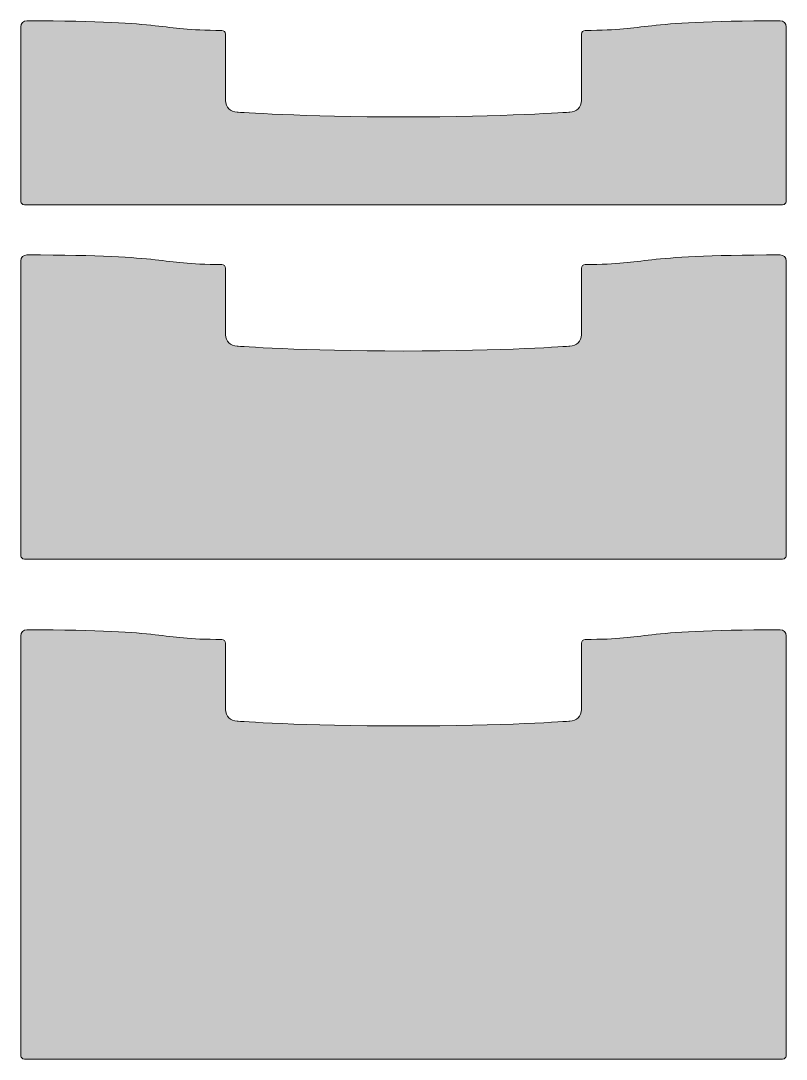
# Model space of a CAD drawing. Header units: inches. Extents: x -1 to 310, y -346 to 74.
import ezdxf

# ---------------------------------------------------------------- set-up
doc = ezdxf.new("R2010")
doc.units = ezdxf.units.IN
doc.header["$MEASUREMENT"] = 0
doc.layers.add('Layer 1', color=7, linetype='Continuous')

# ---------------------------------------------------------------- blocks, each defined once
blk = doc.blocks.new('block 2')
at = {"layer": 'Layer 1', "true_color": 0x70408c}
h = blk.add_hatch(color=207, dxfattribs=at)
h.dxf.hatch_style = 2
edge = h.paths.add_edge_path()
edge.add_spline(control_points=[(309.51, -142.03), (309.51, -142.03), (309.51, -22.79), (309.51, -22.79), (309.51, -21.43), (308.41, -20.33), (307.05, -20.33), (307.05, -20.33), (307.05, -20.33), (307.05, -20.33), (245.93, -20.43), (255.98, -24.22), (227.98, -24.22), (227.98, -24.22), (228.04, -24.22), (228.04, -24.22), (227.22, -24.22), (226.54, -24.89), (226.54, -25.72), (226.54, -25.72), (226.54, -52.66), (226.54, -52.66), (226.54, -52.66), (226.55, -52.66), (226.55, -52.66), (226.55, -55.24), (224.46, -57.33), (221.88, -57.33), (221.88, -57.33), (221.84, -57.33), (221.84, -57.33), (221.84, -57.33), (221.81, -57.33), (221.75, -57.34), (221.75, -57.34), (221.73, -57.33), (221.73, -57.33), (221.73, -57.33), (195.68, -59.26), (154.44, -59.27), (113.19, -59.26), (87.14, -57.33), (87.14, -57.33), (87.14, -57.33), (87.13, -57.34), (87.13, -57.34), (87.06, -57.33), (87.03, -57.33), (87.03, -57.33), (87.03, -57.33), (86.99, -57.33), (86.99, -57.33), (84.41, -57.33), (82.32, -55.24), (82.32, -52.66), (82.32, -52.66), (82.33, -52.66), (82.33, -52.66), (82.33, -52.66), (82.33, -25.72), (82.33, -25.72), (82.33, -24.89), (81.66, -24.22), (80.83, -24.22), (80.83, -24.22), (80.89, -24.22), (80.89, -24.22), (52.89, -24.22), (62.94, -20.43), (1.82, -20.33), (1.82, -20.33), (1.82, -20.33), (1.82, -20.33), (0.46, -20.33), (-0.64, -21.43), (-0.64, -22.79), (-0.64, -22.79), (-0.64, -142.03), (-0.64, -142.03), (-0.64, -142.54), (-0.39, -142.99), (0, -143.26), (0, -143.26), (0.37, -143.53), (0.86, -143.53), (1.35, -143.53), (307.55, -143.53), (308.01, -143.53), (308.48, -143.53), (308.87, -143.26), (308.87, -143.26), (309.26, -142.99), (309.51, -142.54), (309.51, -142.03)], knot_values=[0, 0, 0, 0, 1, 1, 1, 2, 2, 2, 3, 3, 3, 4, 4, 4, 5, 5, 5, 6, 6, 6, 7, 7, 7, 8, 8, 8, 9, 9, 9, 10, 10, 10, 11, 11, 11, 12, 12, 12, 13, 13, 13, 14, 14, 14, 15, 15, 15, 16, 16, 16, 17, 17, 17, 18, 18, 18, 19, 19, 19, 20, 20, 20, 21, 21, 21, 22, 22, 22, 23, 23, 23, 24, 24, 24, 25, 25, 25, 26, 26, 26, 27, 27, 27, 28, 28, 28, 29, 29, 29, 30, 30, 30, 31, 31, 31, 31], degree=3, periodic=1)
h = blk.add_hatch(color=207, dxfattribs=at)
h.dxf.hatch_style = 2
edge = h.paths.add_edge_path()
edge.add_spline(control_points=[(309.51, -22.72), (309.51, -22.72), (309.51, -22.79), (309.51, -22.79), (309.51, -22.79), (309.51, -22.79), (309.51, -22.79), (309.51, -22.79), (309.51, -22.72), (309.51, -22.72)], knot_values=[0, 0, 0, 0, 1, 1, 1, 2, 2, 2, 3, 3, 3, 3], degree=3, periodic=1)
at = {"layer": 'Layer 1', "lineweight": 0}
for points, knots in [([(309.51, -142.03), (309.51, -142.03), (309.51, -22.79), (309.51, -22.79), (309.51, -21.43), (308.41, -20.33), (307.05, -20.33), (307.05, -20.33), (307.05, -20.33), (307.05, -20.33), (245.93, -20.43), (255.98, -24.22), (227.98, -24.22), (227.98, -24.22), (228.04, -24.22), (228.04, -24.22), (227.22, -24.22), (226.54, -24.89), (226.54, -25.72), (226.54, -25.72), (226.54, -52.66), (226.54, -52.66), (226.54, -52.66), (226.55, -52.66), (226.55, -52.66), (226.55, -55.24), (224.46, -57.33), (221.88, -57.33), (221.88, -57.33), (221.84, -57.33), (221.84, -57.33), (221.84, -57.33), (221.81, -57.33), (221.75, -57.34), (221.75, -57.34), (221.73, -57.33), (221.73, -57.33), (221.73, -57.33), (195.68, -59.26), (154.44, -59.27), (113.19, -59.26), (87.14, -57.33), (87.14, -57.33), (87.14, -57.33), (87.13, -57.34), (87.13, -57.34), (87.06, -57.33), (87.03, -57.33), (87.03, -57.33), (87.03, -57.33), (86.99, -57.33), (86.99, -57.33), (84.41, -57.33), (82.32, -55.24), (82.32, -52.66), (82.32, -52.66), (82.33, -52.66), (82.33, -52.66), (82.33, -52.66), (82.33, -25.72), (82.33, -25.72), (82.33, -24.89), (81.66, -24.22), (80.83, -24.22), (80.83, -24.22), (80.89, -24.22), (80.89, -24.22), (52.89, -24.22), (62.94, -20.43), (1.82, -20.33), (1.82, -20.33), (1.82, -20.33), (1.82, -20.33), (0.46, -20.33), (-0.64, -21.43), (-0.64, -22.79), (-0.64, -22.79), (-0.64, -142.03), (-0.64, -142.03), (-0.64, -142.54), (-0.39, -142.99), (0, -143.26), (0, -143.26), (0.37, -143.53), (0.86, -143.53), (1.35, -143.53), (307.55, -143.53), (308.01, -143.53), (308.48, -143.53), (308.87, -143.26), (308.87, -143.26), (309.26, -142.99), (309.51, -142.54), (309.51, -142.03)], [0, 0, 0, 0, 1, 1, 1, 2, 2, 2, 3, 3, 3, 4, 4, 4, 5, 5, 5, 6, 6, 6, 7, 7, 7, 8, 8, 8, 9, 9, 9, 10, 10, 10, 11, 11, 11, 12, 12, 12, 13, 13, 13, 14, 14, 14, 15, 15, 15, 16, 16, 16, 17, 17, 17, 18, 18, 18, 19, 19, 19, 20, 20, 20, 21, 21, 21, 22, 22, 22, 23, 23, 23, 24, 24, 24, 25, 25, 25, 26, 26, 26, 27, 27, 27, 28, 28, 28, 29, 29, 29, 30, 30, 30, 31, 31, 31, 31]), ([(309.51, -22.72), (309.51, -22.72), (309.51, -22.79), (309.51, -22.79), (309.51, -22.79), (309.51, -22.79), (309.51, -22.79), (309.51, -22.79), (309.51, -22.72), (309.51, -22.72)], [0, 0, 0, 0, 1, 1, 1, 2, 2, 2, 3, 3, 3, 3])]:
    blk.add_open_spline(points, degree=3, knots=knots, dxfattribs=at)
blk = doc.blocks.new('block 3')
at = {"layer": 'Layer 1', "true_color": 0x70408c}
h = blk.add_hatch(color=207, dxfattribs=at)
h.dxf.hatch_style = 2
edge = h.paths.add_edge_path()
edge.add_spline(control_points=[(309.51, -344.6), (309.51, -344.6), (309.51, -174.65), (309.51, -174.65), (309.51, -173.29), (308.41, -172.19), (307.05, -172.19), (307.05, -172.19), (307.05, -172.19), (307.05, -172.19), (245.93, -172.29), (255.98, -176.08), (227.98, -176.08), (227.98, -176.08), (228.04, -176.08), (228.04, -176.08), (227.22, -176.08), (226.54, -176.75), (226.54, -177.58), (226.54, -177.58), (226.54, -204.52), (226.54, -204.52), (226.54, -204.52), (226.55, -204.52), (226.55, -204.52), (226.55, -207.1), (224.46, -209.19), (221.88, -209.19), (221.88, -209.19), (221.84, -209.19), (221.84, -209.19), (221.84, -209.19), (221.81, -209.2), (221.75, -209.2), (221.75, -209.2), (221.73, -209.19), (221.73, -209.19), (221.73, -209.19), (195.68, -211.13), (154.44, -211.13), (113.19, -211.13), (87.14, -209.19), (87.14, -209.19), (87.14, -209.19), (87.13, -209.2), (87.13, -209.2), (87.06, -209.2), (87.03, -209.19), (87.03, -209.19), (87.03, -209.19), (86.99, -209.19), (86.99, -209.19), (84.41, -209.19), (82.32, -207.1), (82.32, -204.52), (82.32, -204.52), (82.33, -204.52), (82.33, -204.52), (82.33, -204.52), (82.33, -177.58), (82.33, -177.58), (82.33, -176.75), (81.66, -176.08), (80.83, -176.08), (80.83, -176.08), (80.89, -176.08), (80.89, -176.08), (52.89, -176.08), (62.94, -172.29), (1.82, -172.19), (1.82, -172.19), (1.82, -172.19), (1.82, -172.19), (0.46, -172.19), (-0.64, -173.29), (-0.64, -174.65), (-0.64, -174.65), (-0.64, -344.6), (-0.64, -344.6), (-0.64, -345.11), (-0.39, -345.56), (0, -345.83), (0, -345.83), (0.37, -346.1), (0.86, -346.1), (1.35, -346.1), (307.55, -346.1), (308.01, -346.1), (308.48, -346.1), (308.87, -345.83), (308.87, -345.83), (309.26, -345.56), (309.51, -345.11), (309.51, -344.6)], knot_values=[0, 0, 0, 0, 1, 1, 1, 2, 2, 2, 3, 3, 3, 4, 4, 4, 5, 5, 5, 6, 6, 6, 7, 7, 7, 8, 8, 8, 9, 9, 9, 10, 10, 10, 11, 11, 11, 12, 12, 12, 13, 13, 13, 14, 14, 14, 15, 15, 15, 16, 16, 16, 17, 17, 17, 18, 18, 18, 19, 19, 19, 20, 20, 20, 21, 21, 21, 22, 22, 22, 23, 23, 23, 24, 24, 24, 25, 25, 25, 26, 26, 26, 27, 27, 27, 28, 28, 28, 29, 29, 29, 30, 30, 30, 31, 31, 31, 31], degree=3, periodic=1)
h = blk.add_hatch(color=207, dxfattribs=at)
h.dxf.hatch_style = 2
edge = h.paths.add_edge_path()
edge.add_spline(control_points=[(309.51, -174.58), (309.51, -174.58), (309.51, -174.65), (309.51, -174.65), (309.51, -174.65), (309.51, -174.65), (309.51, -174.65), (309.51, -174.65), (309.51, -174.58), (309.51, -174.58)], knot_values=[0, 0, 0, 0, 1, 1, 1, 2, 2, 2, 3, 3, 3, 3], degree=3, periodic=1)
at = {"layer": 'Layer 1', "lineweight": 0}
for points, knots in [([(309.51, -344.6), (309.51, -344.6), (309.51, -174.65), (309.51, -174.65), (309.51, -173.29), (308.41, -172.19), (307.05, -172.19), (307.05, -172.19), (307.05, -172.19), (307.05, -172.19), (245.93, -172.29), (255.98, -176.08), (227.98, -176.08), (227.98, -176.08), (228.04, -176.08), (228.04, -176.08), (227.22, -176.08), (226.54, -176.75), (226.54, -177.58), (226.54, -177.58), (226.54, -204.52), (226.54, -204.52), (226.54, -204.52), (226.55, -204.52), (226.55, -204.52), (226.55, -207.1), (224.46, -209.19), (221.88, -209.19), (221.88, -209.19), (221.84, -209.19), (221.84, -209.19), (221.84, -209.19), (221.81, -209.2), (221.75, -209.2), (221.75, -209.2), (221.73, -209.19), (221.73, -209.19), (221.73, -209.19), (195.68, -211.13), (154.44, -211.13), (113.19, -211.13), (87.14, -209.19), (87.14, -209.19), (87.14, -209.19), (87.13, -209.2), (87.13, -209.2), (87.06, -209.2), (87.03, -209.19), (87.03, -209.19), (87.03, -209.19), (86.99, -209.19), (86.99, -209.19), (84.41, -209.19), (82.32, -207.1), (82.32, -204.52), (82.32, -204.52), (82.33, -204.52), (82.33, -204.52), (82.33, -204.52), (82.33, -177.58), (82.33, -177.58), (82.33, -176.75), (81.66, -176.08), (80.83, -176.08), (80.83, -176.08), (80.89, -176.08), (80.89, -176.08), (52.89, -176.08), (62.94, -172.29), (1.82, -172.19), (1.82, -172.19), (1.82, -172.19), (1.82, -172.19), (0.46, -172.19), (-0.64, -173.29), (-0.64, -174.65), (-0.64, -174.65), (-0.64, -344.6), (-0.64, -344.6), (-0.64, -345.11), (-0.39, -345.56), (0, -345.83), (0, -345.83), (0.37, -346.1), (0.86, -346.1), (1.35, -346.1), (307.55, -346.1), (308.01, -346.1), (308.48, -346.1), (308.87, -345.83), (308.87, -345.83), (309.26, -345.56), (309.51, -345.11), (309.51, -344.6)], [0, 0, 0, 0, 1, 1, 1, 2, 2, 2, 3, 3, 3, 4, 4, 4, 5, 5, 5, 6, 6, 6, 7, 7, 7, 8, 8, 8, 9, 9, 9, 10, 10, 10, 11, 11, 11, 12, 12, 12, 13, 13, 13, 14, 14, 14, 15, 15, 15, 16, 16, 16, 17, 17, 17, 18, 18, 18, 19, 19, 19, 20, 20, 20, 21, 21, 21, 22, 22, 22, 23, 23, 23, 24, 24, 24, 25, 25, 25, 26, 26, 26, 27, 27, 27, 28, 28, 28, 29, 29, 29, 30, 30, 30, 31, 31, 31, 31]), ([(309.51, -174.58), (309.51, -174.58), (309.51, -174.65), (309.51, -174.65), (309.51, -174.65), (309.51, -174.65), (309.51, -174.65), (309.51, -174.65), (309.51, -174.58), (309.51, -174.58)], [0, 0, 0, 0, 1, 1, 1, 2, 2, 2, 3, 3, 3, 3])]:
    blk.add_open_spline(points, degree=3, knots=knots, dxfattribs=at)
blk = doc.blocks.new('block 4')
at = {"layer": 'Layer 1', "true_color": 0x70408c}
h = blk.add_hatch(color=207, dxfattribs=at)
h.dxf.hatch_style = 2
edge = h.paths.add_edge_path()
edge.add_spline(control_points=[(309.51, 1.48), (309.51, 1.48), (309.51, 72.01), (309.51, 72.01), (309.51, 73.37), (308.41, 74.48), (307.05, 74.48), (307.05, 74.48), (307.05, 74.47), (307.05, 74.47), (245.93, 74.38), (255.98, 70.58), (227.98, 70.58), (227.98, 70.58), (228.04, 70.58), (228.04, 70.58), (227.22, 70.58), (226.54, 69.91), (226.54, 69.08), (226.54, 69.08), (226.54, 42.15), (226.54, 42.15), (226.54, 42.15), (226.55, 42.15), (226.55, 42.15), (226.55, 39.56), (224.46, 37.47), (221.88, 37.47), (221.88, 37.47), (221.84, 37.47), (221.84, 37.47), (221.84, 37.47), (221.81, 37.47), (221.75, 37.47), (221.75, 37.47), (221.73, 37.47), (221.73, 37.47), (221.73, 37.47), (195.68, 35.54), (154.44, 35.53), (113.19, 35.54), (87.14, 37.47), (87.14, 37.47), (87.14, 37.47), (87.13, 37.47), (87.13, 37.47), (87.06, 37.47), (87.03, 37.47), (87.03, 37.47), (87.03, 37.47), (86.99, 37.47), (86.99, 37.47), (84.41, 37.47), (82.32, 39.56), (82.32, 42.15), (82.32, 42.15), (82.33, 42.15), (82.33, 42.15), (82.33, 42.15), (82.33, 69.08), (82.33, 69.08), (82.33, 69.91), (81.66, 70.58), (80.83, 70.58), (80.83, 70.58), (80.89, 70.58), (80.89, 70.58), (52.89, 70.58), (62.94, 74.38), (1.82, 74.47), (1.82, 74.47), (1.82, 74.48), (1.82, 74.48), (0.46, 74.48), (-0.64, 73.37), (-0.64, 72.01), (-0.64, 72.01), (-0.64, 1.48), (-0.64, 1.48), (-0.64, 0.97), (-0.39, 0.52), (0, 0.25), (0, 0.25), (0.37, -0.02), (0.86, -0.02), (1.35, -0.02), (307.55, -0.02), (308.01, -0.02), (308.48, -0.02), (308.87, 0.25), (308.87, 0.25), (309.26, 0.52), (309.51, 0.97), (309.51, 1.48)], knot_values=[0, 0, 0, 0, 1, 1, 1, 2, 2, 2, 3, 3, 3, 4, 4, 4, 5, 5, 5, 6, 6, 6, 7, 7, 7, 8, 8, 8, 9, 9, 9, 10, 10, 10, 11, 11, 11, 12, 12, 12, 13, 13, 13, 14, 14, 14, 15, 15, 15, 16, 16, 16, 17, 17, 17, 18, 18, 18, 19, 19, 19, 20, 20, 20, 21, 21, 21, 22, 22, 22, 23, 23, 23, 24, 24, 24, 25, 25, 25, 26, 26, 26, 27, 27, 27, 28, 28, 28, 29, 29, 29, 30, 30, 30, 31, 31, 31, 31], degree=3, periodic=1)
h = blk.add_hatch(color=207, dxfattribs=at)
h.dxf.hatch_style = 2
edge = h.paths.add_edge_path()
edge.add_spline(control_points=[(309.51, 72.09), (309.51, 72.09), (309.51, 72.01), (309.51, 72.01), (309.51, 72.01), (309.51, 72.01), (309.51, 72.01), (309.51, 72.01), (309.51, 72.09), (309.51, 72.09)], knot_values=[0, 0, 0, 0, 1, 1, 1, 2, 2, 2, 3, 3, 3, 3], degree=3, periodic=1)
at = {"layer": 'Layer 1', "lineweight": 0}
for points, knots in [([(309.51, 1.48), (309.51, 1.48), (309.51, 72.01), (309.51, 72.01), (309.51, 73.37), (308.41, 74.48), (307.05, 74.48), (307.05, 74.48), (307.05, 74.47), (307.05, 74.47), (245.93, 74.38), (255.98, 70.58), (227.98, 70.58), (227.98, 70.58), (228.04, 70.58), (228.04, 70.58), (227.22, 70.58), (226.54, 69.91), (226.54, 69.08), (226.54, 69.08), (226.54, 42.15), (226.54, 42.15), (226.54, 42.15), (226.55, 42.15), (226.55, 42.15), (226.55, 39.56), (224.46, 37.47), (221.88, 37.47), (221.88, 37.47), (221.84, 37.47), (221.84, 37.47), (221.84, 37.47), (221.81, 37.47), (221.75, 37.47), (221.75, 37.47), (221.73, 37.47), (221.73, 37.47), (221.73, 37.47), (195.68, 35.54), (154.44, 35.53), (113.19, 35.54), (87.14, 37.47), (87.14, 37.47), (87.14, 37.47), (87.13, 37.47), (87.13, 37.47), (87.06, 37.47), (87.03, 37.47), (87.03, 37.47), (87.03, 37.47), (86.99, 37.47), (86.99, 37.47), (84.41, 37.47), (82.32, 39.56), (82.32, 42.15), (82.32, 42.15), (82.33, 42.15), (82.33, 42.15), (82.33, 42.15), (82.33, 69.08), (82.33, 69.08), (82.33, 69.91), (81.66, 70.58), (80.83, 70.58), (80.83, 70.58), (80.89, 70.58), (80.89, 70.58), (52.89, 70.58), (62.94, 74.38), (1.82, 74.47), (1.82, 74.47), (1.82, 74.48), (1.82, 74.48), (0.46, 74.48), (-0.64, 73.37), (-0.64, 72.01), (-0.64, 72.01), (-0.64, 1.48), (-0.64, 1.48), (-0.64, 0.97), (-0.39, 0.52), (0, 0.25), (0, 0.25), (0.37, -0.02), (0.86, -0.02), (1.35, -0.02), (307.55, -0.02), (308.01, -0.02), (308.48, -0.02), (308.87, 0.25), (308.87, 0.25), (309.26, 0.52), (309.51, 0.97), (309.51, 1.48)], [0, 0, 0, 0, 1, 1, 1, 2, 2, 2, 3, 3, 3, 4, 4, 4, 5, 5, 5, 6, 6, 6, 7, 7, 7, 8, 8, 8, 9, 9, 9, 10, 10, 10, 11, 11, 11, 12, 12, 12, 13, 13, 13, 14, 14, 14, 15, 15, 15, 16, 16, 16, 17, 17, 17, 18, 18, 18, 19, 19, 19, 20, 20, 20, 21, 21, 21, 22, 22, 22, 23, 23, 23, 24, 24, 24, 25, 25, 25, 26, 26, 26, 27, 27, 27, 28, 28, 28, 29, 29, 29, 30, 30, 30, 31, 31, 31, 31]), ([(309.51, 72.09), (309.51, 72.09), (309.51, 72.01), (309.51, 72.01), (309.51, 72.01), (309.51, 72.01), (309.51, 72.01), (309.51, 72.01), (309.51, 72.09), (309.51, 72.09)], [0, 0, 0, 0, 1, 1, 1, 2, 2, 2, 3, 3, 3, 3])]:
    blk.add_open_spline(points, degree=3, knots=knots, dxfattribs=at)

msp = doc.modelspace()

# ---------------------------------------------------------------- block references
at = {"layer": 'Layer 1'}
for name in ['block 4', 'block 2', 'block 3']:
    msp.add_blockref(name, (0, 0), dxfattribs=at)

doc.saveas('drawing.dxf')
